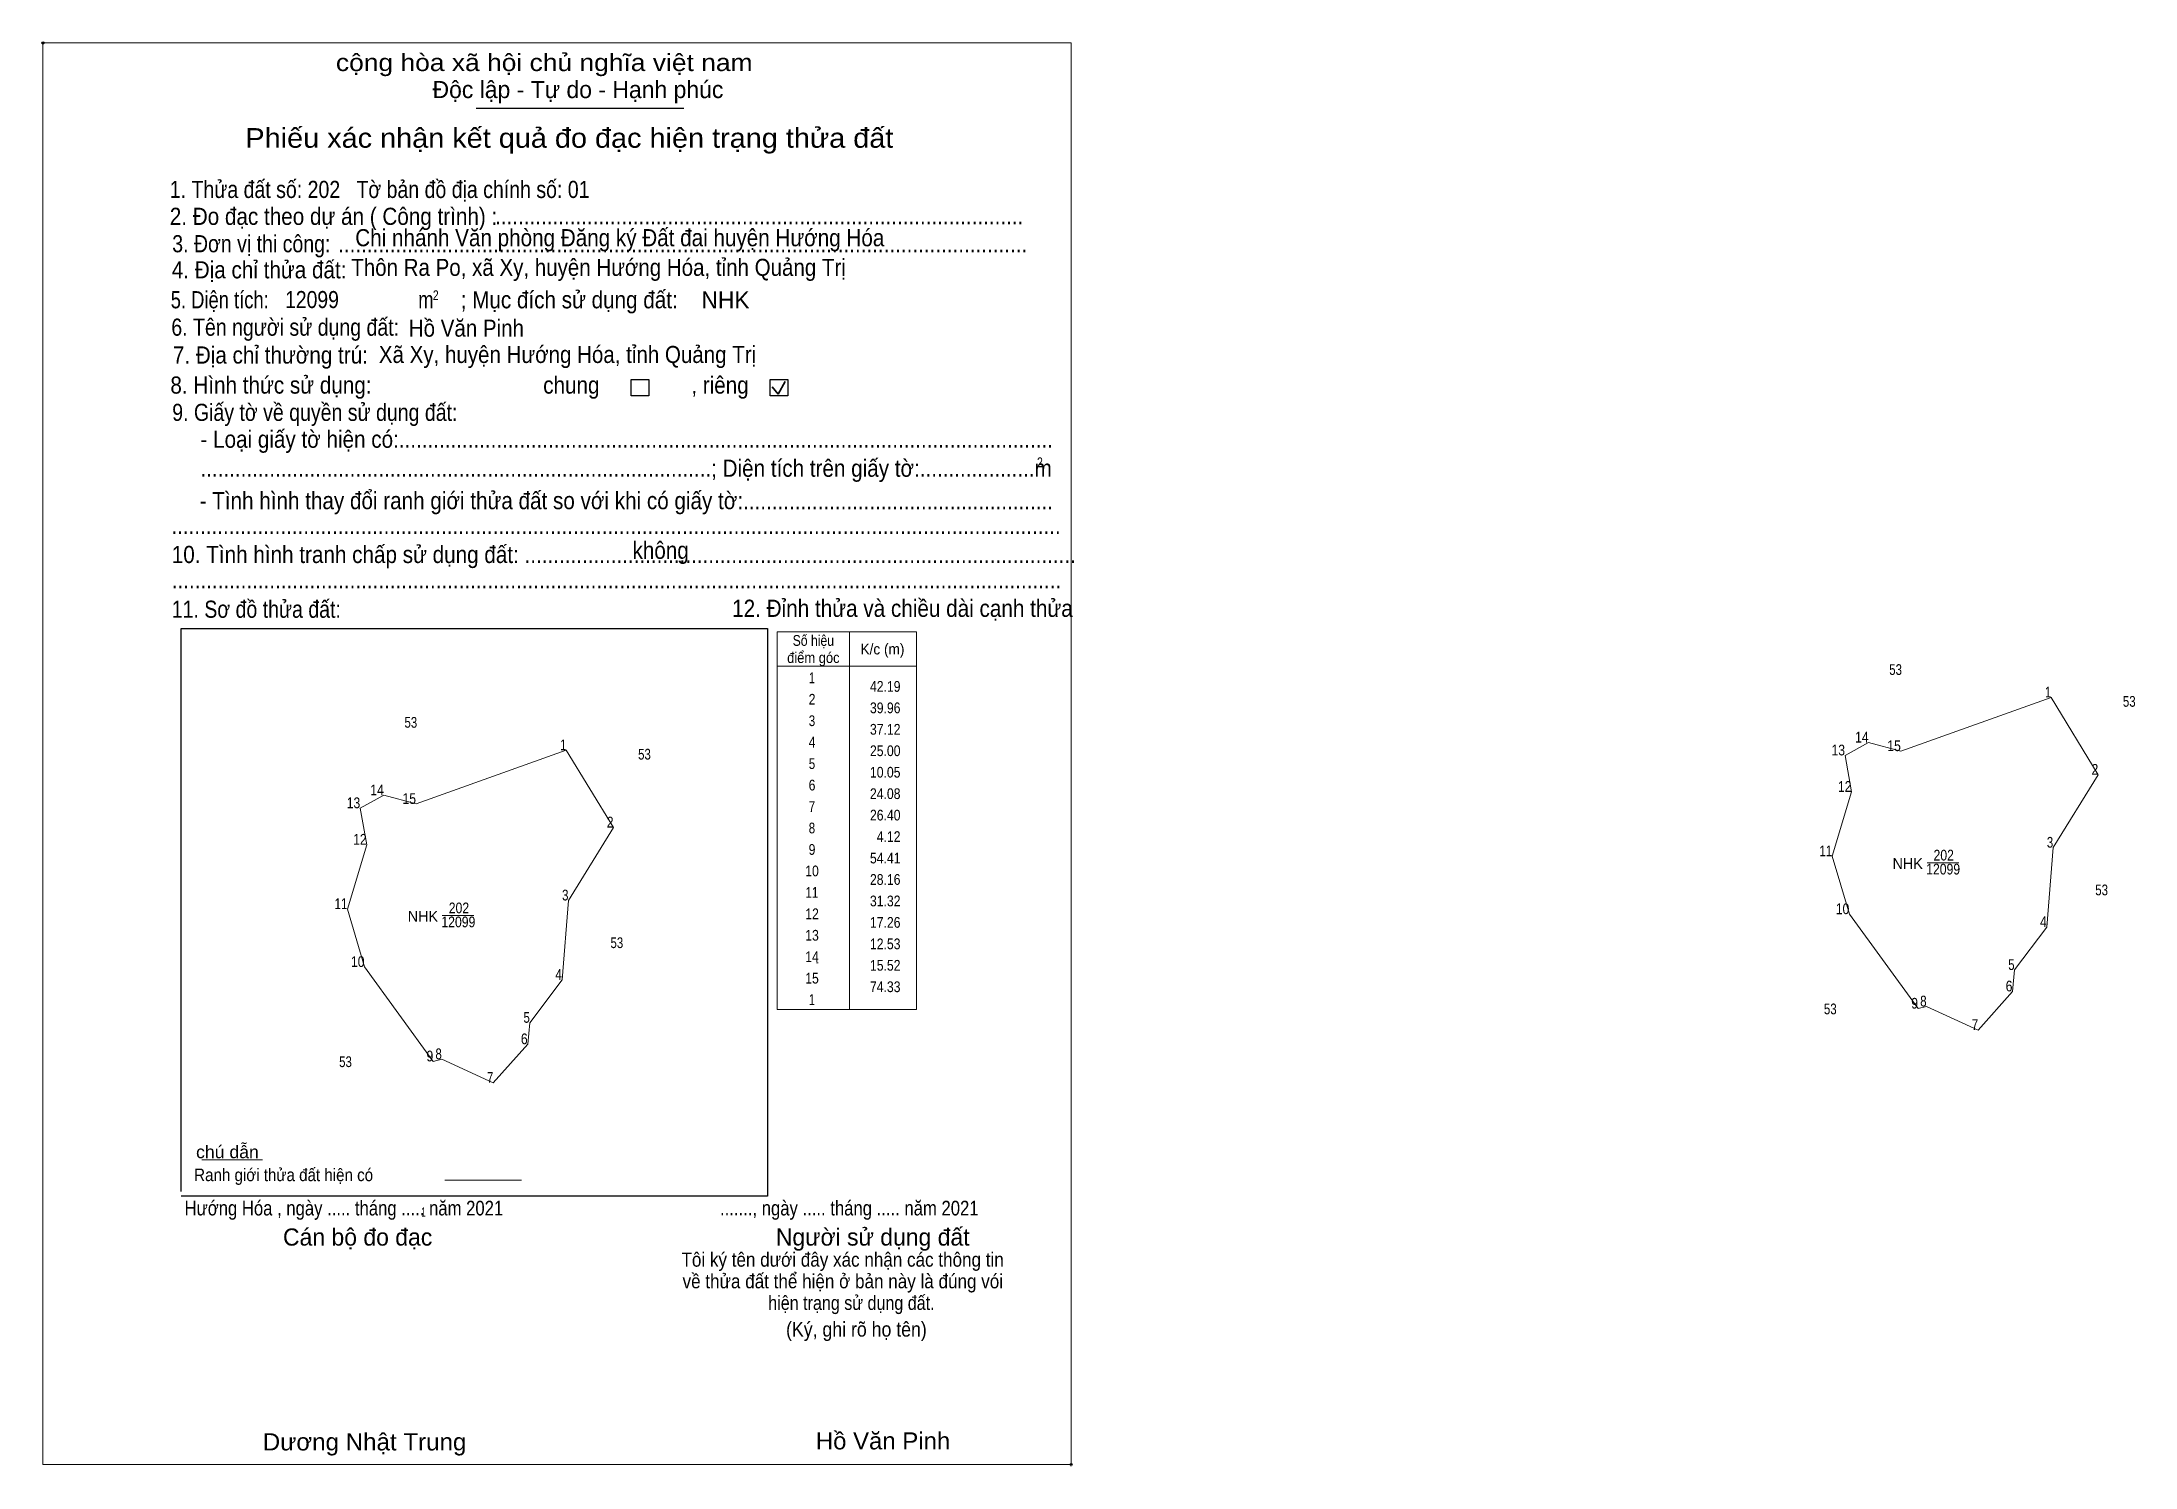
# Model space of a CAD drawing. Header units: metres. Extents: x 551784 to 552759, y 1817905 to 1818570.
import ezdxf
from ezdxf.enums import TextEntityAlignment as Align

# ---------------------------------------------------------------- set-up
doc = ezdxf.new("R2010")
doc.units = ezdxf.units.M
doc.header["$LTSCALE"] = 2
doc.header["$PDMODE"] = 32
doc.header["$PDSIZE"] = 1
for name, color, linetype, lineweight in [('1', 7, 'Continuous', 13), ('17', 7, 'Continuous', 13), ('2', 7, 'Continuous', 25), ('32', 7, 'Continuous', 13), ('6', 7, 'Continuous', 13), ('63', 7, 'Continuous', 13)]:
    doc.layers.add(name, color=color, linetype=linetype, lineweight=lineweight)

msp = doc.modelspace()

# ---------------------------------------------------------------- linework, layer by layer
at = {"layer": '1'}
msp.add_line((552144.8, 1818140.37), (552145.58, 1818140.37), dxfattribs=at)
for points in [[(552720, 1818264), (552742, 1818228), (552721, 1818194), (552718, 1818157), (552703, 1818137), (552702, 1818127), (552686, 1818109), (552662, 1818120), (552658, 1818119), (552626, 1818163), (552618, 1818190), (552627, 1818220), (552624, 1818237), (552635, 1818243), (552650, 1818239)], [(552028.23, 1818239.39), (552050.23, 1818203.39), (552029.23, 1818169.39), (552026.23, 1818132.39), (552011.23, 1818112.39), (552010.23, 1818102.39), (551994.23, 1818084.39), (551970.23, 1818095.39), (551966.23, 1818094.39), (551934.23, 1818138.39), (551926.23, 1818165.39), (551935.23, 1818195.39), (551932.23, 1818212.39), (551943.23, 1818218.39), (551958.23, 1818214.39)]]:
    msp.add_lwpolyline(points, close=True, dxfattribs=at)
at = {"layer": '17'}
msp.add_line((551858.37, 1818048.5), (551886.61, 1818048.5), dxfattribs=at)
at = {"layer": '2'}
for p, q in [((551986.16, 1818538.7), (552083.03, 1818538.7)), ((551848.8, 1818296.2), (552121.93, 1818296.2)), ((551848.8, 1818033.68), (551848.8, 1818296.2)), ((552121.93, 1818031.53), (551848.8, 1818031.53))]:
    msp.add_line(p, q, dxfattribs=at)
at = {"layer": '2', "lineweight": 35}
for p, q in [((552126.88, 1818405.31), (552130.2, 1818411.24)), ((552124.16, 1818408.85), (552126.88, 1818405.31))]:
    msp.add_line(p, q, dxfattribs=at)
at = {"layer": '2', "lineweight": 13}
msp.add_lwpolyline([(551784.39, 1818569.08), (552263.43, 1818569.08), (552263.43, 1817906.52), (551784.39, 1817906.52)], close=True, dxfattribs=at)
at = {"layer": '2'}
for points in [[(552058.49, 1818412.27), (552066.71, 1818412.27), (552066.71, 1818404.59), (552058.49, 1818404.59)], [(552123.21, 1818412.27), (552131.44, 1818412.27), (552131.44, 1818404.59), (552123.21, 1818404.59)]]:
    msp.add_lwpolyline(points, close=True, dxfattribs=at)
for p in [(551784.39, 1818569.08), (552263.42, 1817906.52)]:
    msp.add_point(p, dxfattribs=at)
at = {"layer": '32'}
for points in [[(552720, 1818264), (552742, 1818228), (552721, 1818194), (552718, 1818157), (552703, 1818137), (552702, 1818127), (552686, 1818109), (552662, 1818120), (552658, 1818119), (552626, 1818163), (552618, 1818190), (552627, 1818220), (552624, 1818237), (552635, 1818243), (552650, 1818239)], [(552028.23, 1818239.39), (552050.23, 1818203.39), (552029.23, 1818169.39), (552026.23, 1818132.39), (552011.23, 1818112.39), (552010.23, 1818102.39), (551994.23, 1818084.39), (551970.23, 1818095.39), (551966.23, 1818094.39), (551934.23, 1818138.39), (551926.23, 1818165.39), (551935.23, 1818195.39), (551932.23, 1818212.39), (551943.23, 1818218.39), (551958.23, 1818214.39)]]:
    msp.add_lwpolyline(points, close=True, dxfattribs=at)
at = {"layer": '6'}
msp.add_line((551971.61, 1818038.98), (552007.29, 1818038.98), dxfattribs=at)
at = {"layer": '63', "lineweight": 25}
msp.add_line((552121.93, 1818296.22), (552121.93, 1818031.54), dxfattribs=at)
at = {"layer": '63'}
for p, q in [((552160.13, 1818294.56), (552160.13, 1818118.56)), ((552160.13, 1818294.56), (552160.13, 1818118.56)), ((552126.53, 1818278.56), (552191.33, 1818278.56)), ((552662.21, 1818186.96), (552676.95, 1818186.96)), ((551970.44, 1818162.35), (551985.18, 1818162.35))]:
    msp.add_line(p, q, dxfattribs=at)
msp.add_lwpolyline([(552126.53, 1818294.56), (552191.33, 1818294.56), (552191.33, 1818118.56), (552126.53, 1818118.56)], close=True, dxfattribs=at)

# ---------------------------------------------------------------- texts
at = {"layer": '1'}
for p in [(552653.19, 1818184.11), (551961.42, 1818159.5)]:
    msp.add_text('NHK', height=5, dxfattribs=at).set_placement(p, align=Align.CENTER)
for s, height, width, p in [('12099', 5, 0.85, (552669.71, 1818181.5)), ('202', 5, 0.85, (552669.975, 1818188.01)), ('202', 5, 0.85, (551978.205, 1818163.4)), ('12099', 5, 0.85, (551977.94, 1818156.89)), ('1', 4.225, 0.7, (551961.72, 1818022.06))]:
    msp.add_text(s, height=height, dxfattribs=dict(at, width=width)).set_placement(p, align=Align.CENTER)
at = {"layer": '2'}
for s, height, width, p in [('cộng hòa xã hội chủ nghĩa việt nam', 7.995, 1.15, (551920.89, 1818555.96)), ('1. Thửa đất số: 202   Tờ bản đồ địa chính số: 01', 8, 0.85, (551843.49, 1818496.8)), ('2. Đo đạc theo dự án ( Công trình) : ', 8.001, 0.9, (551843.49, 1818484.26)), ('3. Đơn vị thi công:', 8.001, 0.85, (551844.63, 1818471.5)), ('Chi nhánh Văn phòng Đăng ký Đất đai huyện Hướng Hóa', 7.994, 0.9, (551929.91, 1818474.3)), ('............................................................................................', 8.001, 0.9, (551995.03, 1818484.54)), ('........................................................................................................................', 8.001, 0.9, (551921.93, 1818471.5)), ('Thôn Ra Po, xã Xy, huyện Hướng Hóa, tỉnh Quảng Trị', 7.94, 0.9, (551928.03, 1818460.5)), ('4. Địa chỉ thửa đất:', 8.001, 0.9, (551844.41, 1818459.34)), ('5. Diện tích:', 8.001, 0.8, (551843.93, 1818445.38)), ('12099', 7.94, 0.85, (551897.19, 1818445.5)), ('m', 7.995, 0.8, (551959.25, 1818445.38)), ('2', 4.568, 0.8, (551966.05, 1818449.2)), ('; Mục đích sử dụng đất:', 7.995, 0.9, (551979.03, 1818445.38)), ('6. Tên người sử dụng đất:', 8.001, 0.85, (551844.21, 1818432.6)), ('Hồ Văn Pinh', 7.94, 0.9, (551954.85, 1818432.16)), ('7. Địa chỉ thường trú:', 8.001, 0.9, (551844.91, 1818419.62)), ('Xã Xy, huyện Hướng Hóa, tỉnh Quảng Trị', 7.943, 0.9, (551940.89, 1818419.9)), ('8. Hình thức sử dụng:', 8.001, 0.9, (551843.77, 1818405.62)), ('chung                , riêng', 7.995, 0.9, (552017.47, 1818405.62)), ('9. Giấy tờ về quyền sử dụng đất:', 8.001, 0.85, (551844.63, 1818392.9)), ('     - Loại giấy tờ hiện có:..................................................................................................................', 7.995, 0.9, (551844.41, 1818380.38)), ('     .........................................................................................; Diện tích trên giấy tờ:....................m', 7.995, 0.9, (551844.41, 1818366.86)), ('2', 4.568, 0.8, (552247.53, 1818371.32)), ('     - Tình hình thay đổi ranh giới thửa đất so với khi có giấy tờ:......................................................', 7.995, 0.9, (551844.01, 1818351.76)), ('...........................................................................................................................................................', 7.995, 0.9, (551844.21, 1818340.18)), ('10. Tình hình tranh chấp sử dụng đất: ................................................................................................', 8.001, 0.9, (551844.41, 1818326.66)), ('không', 7.996, 0.9, (552059.07, 1818328.6)), ('...........................................................................................................................................................', 7.995, 0.9, (551844.41, 1818314.82)), ('11. Sơ đồ thửa đất:', 8.001, 0.85, (551844.41, 1818301.14)), ('12. Đỉnh thửa và chiều dài cạnh thửa', 8.011, 0.9, (552105.49, 1818301.56)), ('Hướng Hóa , ngày ..... tháng ..... năm 2021', 6.833, 0.85, (551850.37, 1818022.58)), ('......., ngày ..... tháng ..... năm 2021', 6.833, 0.85, (552099.85, 1818022.58)), ('(Ký, ghi rõ họ tên)', 6.854, 0.9, (552130.61, 1817966.1)), ('Dương Nhật Trung', 8.004, 1.05, (551886.81, 1817913.06)), ('Hồ Văn Pinh', 7.94, 1.05, (552144.49, 1817913.54))]:
    msp.add_text(s, height=height, dxfattribs=dict(at, width=width)).set_placement(p)
for s, height, p in [('Độc lập - Tự do - Hạnh phúc', 7.995, (551965.89, 1818543.36)), ('NHK', 7.943, (552091.19, 1818445.32)), ('Cán bộ đo đạc', 7.996, (551896.23, 1818008.52)), ('Người sử dụng đất', 7.995, (552125.85, 1818008.52))]:
    msp.add_text(s, height=height, dxfattribs=at).set_placement(p)
for s, height, width, p in [('Phiếu xác nhận kết quả đo đạc hiện trạng thửa đất', 9.136, 1.1, (552029.66, 1818520.22)), ('Tôi ký tên dưới đây xác nhận các thông tin', 6.605, 0.9, (552156.97, 1817998.7)), ('về thửa đất thể hiện ở bản này là đúng vói', 6.605, 0.9, (552157.055, 1817988.62)), ('hiện trạng sử dụng đất.', 6.591, 0.85, (552161.065, 1817978.54))]:
    msp.add_text(s, height=height, dxfattribs=dict(at, width=width)).set_placement(p, align=Align.CENTER)
msp.add_text('.', height=2.285, dxfattribs=at).set_placement((552263.371, 1817905.26), align=Align.CENTER)
at = {"layer": '6'}
for s, width, p in [('chú dẫn', 1.05, (551855.73, 1818049.26)), ('Ranh giới thửa đất hiện có ', 0.9, (551854.85, 1818038.56))]:
    msp.add_text(s, height=5.854, dxfattribs=dict(at, width=width)).set_placement(p)
at = {"layer": '63'}
for s, width, p in [('Số hiệu', 0.85, (552143.325, 1818288.06)), ('điểm góc', 0.9, (552143.335, 1818280.06)), ('K/c (m)', 0.95, (552175.535, 1818284.06)), (' 1', 0.75, (552141.93, 1818270.66)), ('53', 0.8, (552647.555, 1818274.51)), (' 2', 0.85, (552141.93, 1818260.66)), ('53', 0.8, (552756.415, 1818259.67)), ('53', 0.8, (551955.785, 1818249.9)), (' 3', 0.8, (552141.935, 1818250.66)), (' 4', 0.85, (552141.93, 1818240.66)), ('53', 0.8, (552064.645, 1818235.06)), (' 5', 0.8, (552141.935, 1818230.66)), (' 6', 0.85, (552141.935, 1818220.66)), (' 7', 0.8, (552141.93, 1818210.66)), (' 8', 0.8, (552141.93, 1818200.66)), (' 9', 0.85, (552141.93, 1818190.66)), (' 10', 0.85, (552141.925, 1818180.66)), ('53', 0.8, (552743.545, 1818171.8)), (' 11', 0.8, (552141.925, 1818170.66)), (' 12', 0.85, (552141.935, 1818160.66)), ('53', 0.8, (552051.775, 1818147.19)), (' 13', 0.85, (552141.93, 1818150.66)), (' 14', 0.85, (552141.925, 1818140.66)), (' 15', 0.85, (552141.93, 1818130.66)), (' 1', 0.75, (552141.93, 1818120.66)), ('53', 0.8, (552617.125, 1818116.34)), ('53', 0.8, (551925.355, 1818091.73))]:
    msp.add_text(s, height=5, dxfattribs=dict(at, width=width)).set_placement(p, align=Align.CENTER)
for s, width, p in [('42.19', 0.85, (552183.93, 1818266.66)), (' 1', 0.75, (552720, 1818264)), ('39.96', 0.85, (552183.93, 1818256.66)), ('37.12', 0.85, (552183.93, 1818246.66)), (' 14', 0.85, (552635, 1818243)), (' 1', 0.75, (552028.23, 1818239.39)), ('25.00', 0.85, (552183.93, 1818236.66)), (' 13', 0.85, (552624, 1818237)), (' 15', 0.85, (552650, 1818239)), ('10.05', 0.85, (552183.93, 1818226.66)), (' 2', 0.85, (552742, 1818228)), (' 13', 0.85, (551932.23, 1818212.39)), (' 14', 0.85, (551943.23, 1818218.39)), (' 15', 0.85, (551958.23, 1818214.39)), ('24.08', 0.85, (552183.93, 1818216.66)), (' 12', 0.85, (552627, 1818220)), (' 2', 0.85, (552050.23, 1818203.39)), ('26.40', 0.85, (552183.93, 1818206.66)), (' 12', 0.85, (551935.23, 1818195.39)), ('4.12', 0.85, (552183.93, 1818196.66)), (' 3', 0.8, (552721, 1818194)), ('54.41', 0.85, (552183.93, 1818186.66)), (' 11', 0.8, (552618, 1818190)), ('28.16', 0.85, (552183.93, 1818176.66)), (' 11', 0.8, (551926.23, 1818165.39)), (' 3', 0.8, (552029.23, 1818169.39)), ('31.32', 0.85, (552183.93, 1818166.66)), (' 10', 0.85, (552626, 1818163)), ('17.26', 0.85, (552183.93, 1818156.66)), (' 4', 0.85, (552718, 1818157)), ('12.53', 0.85, (552183.93, 1818146.66)), (' 10', 0.85, (551934.23, 1818138.39)), (' 4', 0.85, (552026.23, 1818132.39)), ('15.52', 0.85, (552183.93, 1818136.66)), (' 5', 0.8, (552703, 1818137)), ('74.33', 0.85, (552183.93, 1818126.66)), (' 6', 0.85, (552702, 1818127)), (' 9', 0.85, (552658, 1818119)), (' 8', 0.8, (552662, 1818120)), (' 5', 0.8, (552011.23, 1818112.39)), (' 7', 0.8, (552686, 1818109)), (' 9', 0.85, (551966.23, 1818094.39)), (' 8', 0.8, (551970.23, 1818095.39)), (' 6', 0.85, (552010.23, 1818102.39)), (' 7', 0.8, (551994.23, 1818084.39))]:
    msp.add_text(s, height=5, dxfattribs=dict(at, width=width)).set_placement(p, align=Align.RIGHT)

doc.saveas('drawing.dxf')
